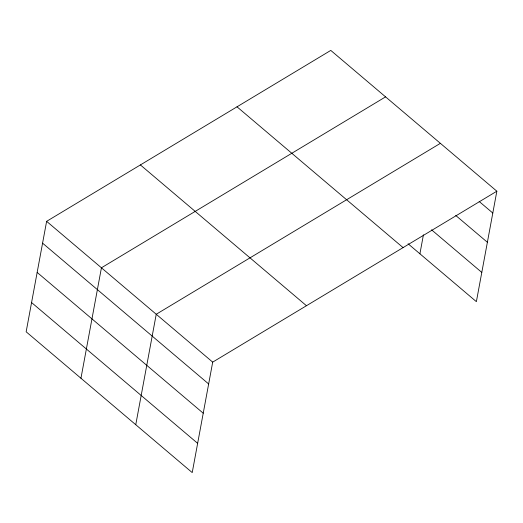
<?xml version="1.0" encoding="UTF-8"?>
<svg xmlns="http://www.w3.org/2000/svg" width="523" height="523" viewBox="0 0 523 523"><rect width="100%" height="100%" fill="white"/><g stroke="black" fill="none" stroke-linecap="round" stroke-linejoin="round"><path stroke-width="0.78" d="M46.625 221.334L26.15 331.798L192.222 472.589L212.698 362.125L496.85 191.202L330.778 50.411L46.625 221.334L212.698 362.125M80.954 378.26L101.429 267.796L385.582 96.873M135.758 424.722L156.233 314.258L440.386 143.335M419.91 253.799L423.427 234.827M496.85 191.202L476.375 301.666L408.077 243.764M479.153 201.46L492.803 213.031M455.736 215.456L487.384 242.28M431.54 229.806L481.794 272.418M237.011 106.816L403.076 247.608M140.393 164.928L306.465 305.72M42.579 243.162L208.651 383.954M37.159 272.418L203.225 413.203M31.57 302.549L197.642 443.341"/></g></svg>
